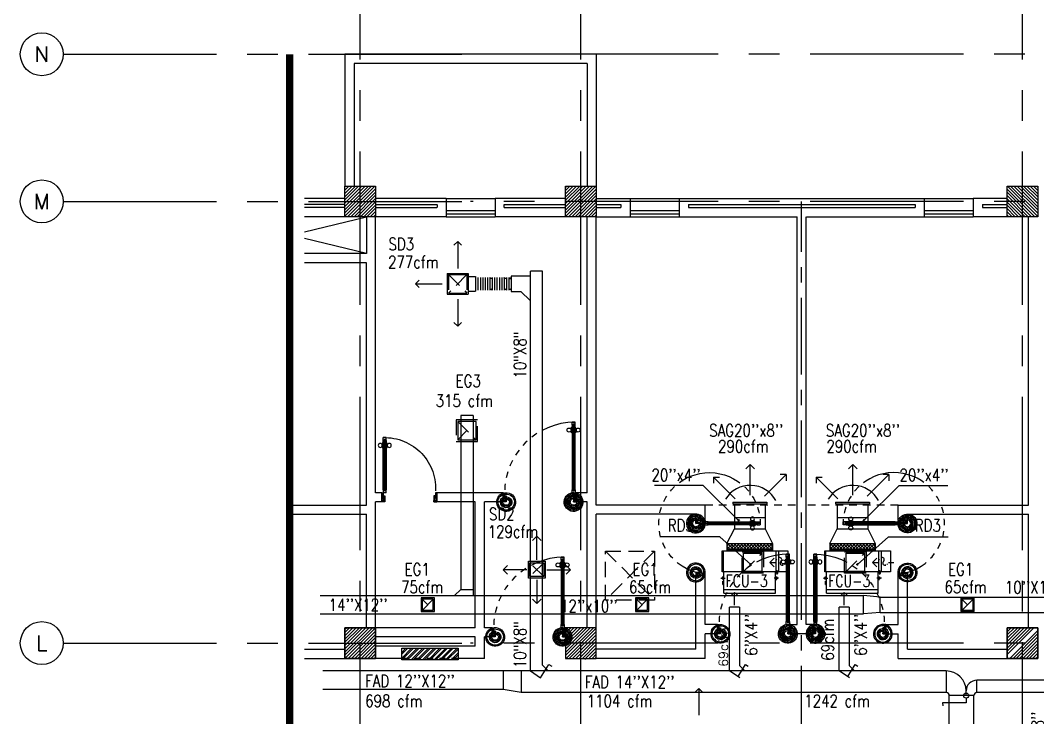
# Model space of a CAD drawing. Extents: x 417866231.7 to 417866328.5, y 43498046.7 to 43498124.2.
# Drawn here: x 417866231.69 to 417866248.29, y 43498103.99 to 43498115.36 of the extents above; entities that cross this region are included whole.
import ezdxf
from ezdxf.enums import TextEntityAlignment as Align

# ---------------------------------------------------------------- set-up
doc = ezdxf.new("R2010")
doc.units = 0
doc.header["$MEASUREMENT"] = 0
for name, pattern in [('CENTER', [2, 1.25, -0.25, 0.25, -0.25]), ('CENTER2', [1.125, 0.75, -0.125, 0.125, -0.125]), ('CENTERX2', [4, 2.5, -0.5, 0.5, -0.5]), ('HIDDEN', [0.375, 0.25, -0.125]), ('HIDDEN2', [0.1875, 0.125, -0.0625])]:
    doc.linetypes.add(name, pattern=pattern)
doc.layers.get('0').update_dxf_attribs({"linetype": 'CONTINUOUS'})
for name, color, linetype in [('AX', 9, 'CONTINUOUS'), ('AX-CR', 7, 'CONTINUOUS'), ('AX-TXT', 2, 'CONTINUOUS'), ('AXES', 11, 'CENTERX2'), ('AXES1', 11, 'CENTER'), ('COL', 7, 'CONTINUOUS'), ('DOOR', 9, 'CONTINUOUS'), ('DUCT', 6, 'CONTINUOUS'), ('ELEV', 2, 'CONTINUOUS'), ('EXDUCT', 10, 'CONTINUOUS'), ('FCU', 6, 'CONTINUOUS'), ('FHC', 9, 'CONTINUOUS'), ('HAT', 11, 'CONTINUOUS'), ('INSUL', 9, 'CONTINUOUS'), ('M-AC-FLEX', 7, 'CONTINUOUS'), ('M-EGU.', 2, 'CONTINUOUS'), ('M-FILX', 2, 'CONTINUOUS'), ('M-TEXT', 2, 'CONTINUOUS'), ('PROJ-L', 9, 'CONTINUOUS'), ('PSUPPLY', 3, 'HIDDEN'), ('SCD', 2, 'CONTINUOUS'), ('SHAFT', 9, 'CONTINUOUS'), ('TEXT-A', 2, 'CONTINUOUS'), ('WALL', 9, 'CONTINUOUS'), ('WIN', 9, 'CONTINUOUS')]:
    doc.layers.add(name, color=color, linetype=linetype)
doc.styles.add('ROMANS', font='ROMANS.shx', dxfattribs={"width": 0.6})

# ---------------------------------------------------------------- blocks, each defined once
blk = doc.blocks.new('DOOR90')
at = {"layer": 'DOOR', "color": 7, "linetype": 'ByBlock'}
for p, q in [((-150, 0), (0, 0)), ((-150, 0), (-150, -25)), ((0, -50), (-114, 0)), ((0, -50), (-40, 0)), ((0, -50), (0, 0)), ((-1000, -25), (-1050, -25)), ((-1050, -75), (-1050, -25)), ((-1050, -25), (-1050, -75)), ((-1000, -75), (-1050, -75)), ((-1000, -42), (-1020, -42)), ((-1020, -42), (-1020, -58)), ((-1000, -58), (-1020, -58)), ((-1000, -25), (-1000, -42)), ((-1000, -58), (-1000, -75)), ((-878, -18), (-968, -18)), ((-968, -25), (-968, -18)), ((-968, -75), (-968, -82)), ((-878, -82), (-968, -82)), ((-955, -9), (-890, -9)), ((-955, -18), (-955, -9)), ((-955, -18), (-890, -18)), ((-955, -82), (-890, -82)), ((-955, -82), (-955, -91)), ((-955, -91), (-890, -91)), ((-890, -18), (-890, -9)), ((-890, -82), (-890, -91)), ((-878, -25), (-878, -18)), ((-878, -75), (-878, -82)), ((-200, -25), (-150, -25)), ((-200, -42), (-200, -25)), ((-180, -42), (-200, -42)), ((-200, -58), (-180, -58)), ((-200, -75), (-200, -58)), ((-150, -75), (-200, -75)), ((-180, -58), (-180, -42)), ((-150, -25), (-100, -25)), ((-150, -75), (-150, -25)), ((-100, -25), (-100, -50)), ((0, -50), (-100, -37)), ((-100, -50), (0, -50)), ((-150, -875), (-100, -875)), ((-150, -900), (-150, -875)), ((-150, -900), (0, -900)), ((0, -900), (-150, -900)), ((0, -850), (-114, -900)), ((-100, -875), (-100, -850)), ((0, -850), (-100, -863)), ((-100, -850), (0, -850)), ((0, -850), (-40, -900)), ((0, -850), (0, -900))]:
    blk.add_line(p, q, dxfattribs=at)
at = {"layer": 'DOOR', "linetype": 'ByBlock'}
for p, q in [((-200, -25), (-1000, -25)), ((-200, -42), (-1000, -42)), ((-200, -58), (-1000, -58)), ((-1000, -75), (-200, -75))]:
    blk.add_line(p, q, dxfattribs=at)
at = {"layer": 'DOOR', "color": 7, "linetype": 'ByBlock'}
for centre in [(-923, 24), (-923, -124)]:
    blk.add_circle(centre, 32.4, dxfattribs=at)
for centre, radius, start, end in [((0, -50), 154, 161.1053, 166.2858), ((0, -50), 94.4, 148.0182, 180), ((0, -50), 134, 158.1598, 169.28), ((0, -50), 114, 154.0838, 167.3774), ((0, -50), 74.4, 137.7764, 180), ((0, -50), 54.4, 113.2074, 180), ((0, -50), 34.4, 90, 180), ((0, -50), 14.4, 90, 180), ((0, -850), 154, 193.7142, 198.8947), ((0, -850), 134, 190.72, 201.8402), ((0, -850), 94.4, 180, 211.9818), ((0, -850), 74.4, 180, 222.2236), ((0, -850), 54.4, 180, 246.7926), ((0, -850), 34.4, 180, 270), ((0, -850), 14.4, 180, 270)]:
    blk.add_arc(centre, radius, start, end, dxfattribs=at)
at = {"layer": 'DOOR', "linetype": 'HIDDEN', "ltscale": 0.5}
blk.add_arc((-222, -50), 828, 178.2701, 275.003, dxfattribs=at)
blk = doc.blocks.new('*X67')
at = {"color": 0}
for p, q in [((203889, 118293), (204345, 118750)), ((203889, 118346), (204292, 118750)), ((203889, 118399), (204239, 118750)), ((203889, 118452), (204186, 118750)), ((203889, 118505), (204133, 118750)), ((203889, 118558), (204080, 118750)), ((203889, 118611), (204027, 118750)), ((203889, 118665), (203974, 118750)), ((203889, 118718), (203921, 118750)), ((203898, 118250), (204389, 118740)), ((203951, 118250), (204389, 118687)), ((204004, 118250), (204389, 118634)), ((204057, 118250), (204389, 118581)), ((204110, 118250), (204389, 118528)), ((204163, 118250), (204389, 118475)), ((204216, 118250), (204389, 118422)), ((204269, 118250), (204389, 118369)), ((204322, 118250), (204389, 118316)), ((204375, 118250), (204389, 118263))]:
    blk.add_line(p, q, dxfattribs=at)
blk = doc.blocks.new('COL50')
at = {"layer": 'COL'}
blk.add_lwpolyline([(-250, 250), (-250, -250), (250, -250), (250, 250)], close=True, dxfattribs=at)
blk = doc.blocks.new('DOOR100')
at = {"layer": 'DOOR', "color": 7, "linetype": 'ByBlock'}
for p, q in [((-91, 1205), (-91, 1140)), ((-82, 1205), (-91, 1205)), ((-82, 1128), (-82, 1218)), ((-75, 1218), (-82, 1218)), ((-82, 1205), (-82, 1140)), ((-75, 1250), (-75, 1300)), ((-75, 1300), (-25, 1300)), ((-25, 1300), (-75, 1300)), ((-58, 1250), (-75, 1250)), ((-58, 1250), (-58, 1270)), ((-42, 1270), (-58, 1270)), ((-42, 1250), (-42, 1270)), ((-25, 1250), (-42, 1250)), ((-25, 1250), (-25, 1300)), ((-25, 1218), (-18, 1218)), ((-18, 1128), (-18, 1218)), ((-18, 1205), (-18, 1140)), ((-18, 1205), (-9, 1205)), ((-9, 1205), (-9, 1140)), ((-82, 1140), (-91, 1140)), ((-75, 1128), (-82, 1128)), ((-25, 1128), (-18, 1128)), ((-18, 1140), (-9, 1140)), ((-75, 200), (-58, 200)), ((-75, 150), (-75, 200)), ((-58, 200), (-58, 180)), ((-58, 180), (-42, 180)), ((-42, 200), (-25, 200)), ((-42, 180), (-42, 200)), ((-25, 200), (-25, 150)), ((-1200, 0), (-1200, 150)), ((-1200, 150), (-1175, 150)), ((-1200, 150), (-1200, 0)), ((-1150, 0), (-1200, 114)), ((-1150, 0), (-1200, 40)), ((-1150, 0), (-1200, 0)), ((-1175, 150), (-1175, 100)), ((-1175, 100), (-1150, 100)), ((-1150, 0), (-1163, 100)), ((-1150, 100), (-1150, 0)), ((-75, 150), (-25, 150)), ((-50, 0), (0, 114)), ((-50, 100), (-50, 0)), ((-50, 0), (-37, 100)), ((-25, 100), (-50, 100)), ((-50, 0), (0, 40)), ((-50, 0), (0, 0)), ((0, 150), (-25, 150)), ((-25, 150), (-25, 100)), ((0, 0), (0, 150)), ((0, 150), (0, 0))]:
    blk.add_line(p, q, dxfattribs=at)
at = {"layer": 'DOOR', "linetype": 'ByBlock'}
for p, q in [((-75, 1250), (-75, 200)), ((-58, 200), (-58, 1250)), ((-42, 200), (-42, 1250)), ((-25, 200), (-25, 1250))]:
    blk.add_line(p, q, dxfattribs=at)
at = {"layer": 'DOOR', "color": 7, "linetype": 'ByBlock'}
for centre in [(-124, 1173), (24, 1173)]:
    blk.add_circle(centre, 32.4, dxfattribs=at)
at = {"layer": 'DOOR', "linetype": 'HIDDEN', "ltscale": 0.5}
blk.add_arc((-25, 150), 1150, 90, 180, dxfattribs=at)
at = {"layer": 'DOOR', "color": 7, "linetype": 'ByBlock'}
for centre, radius, start, end in [((-1150, 0), 154, 103.7142, 108.8947), ((-1150, 0), 134, 100.72, 111.8402), ((-1150, 0), 94.4, 90, 121.9818), ((-1150, 0), 74.4, 90, 132.2236), ((-1150, 0), 54.4, 90, 156.7926), ((-1150, 0), 34.4, 90, 180), ((-1150, 0), 14.4, 90, 180), ((-50, 0), 94.4, 58.0182, 90), ((-50, 0), 74.4, 47.7764, 90), ((-50, 0), 54.4, 23.2074, 90), ((-50, 0), 34.4, 0, 90), ((-50, 0), 14.4, 0, 90), ((-50, 0), 134, 68.1598, 79.28), ((-50, 0), 114, 64.0838, 77.3774), ((-50, 0), 154, 71.1053, 76.2858)]:
    blk.add_arc(centre, radius, start, end, dxfattribs=at)
blk = doc.blocks.new('*X56')
at = {"color": 0}
for p, q in [((203889, 169947), (204331, 170390)), ((203889, 170000), (204278, 170390)), ((203889, 170053), (204225, 170390)), ((203889, 170107), (204172, 170390)), ((203889, 170160), (204119, 170390)), ((203889, 170213), (204066, 170390)), ((203889, 170266), (204013, 170390)), ((203889, 170319), (203960, 170390)), ((203889, 170372), (203907, 170390)), ((203937, 169890), (204389, 170341)), ((203990, 169890), (204389, 170288)), ((204043, 169890), (204389, 170235)), ((204096, 169890), (204389, 170182)), ((204149, 169890), (204389, 170129)), ((204202, 169890), (204389, 170076)), ((204255, 169890), (204389, 170023)), ((204308, 169890), (204389, 169970)), ((204361, 169890), (204389, 169917))]:
    blk.add_line(p, q, dxfattribs=at)
blk = doc.blocks.new('*X45')
at = {"color": 0}
for p, q in [((80579, 169940), (81029, 170390)), ((80579, 169993), (80976, 170390)), ((80579, 170046), (80923, 170390)), ((80579, 170099), (80870, 170390)), ((80579, 170152), (80817, 170390)), ((80579, 170205), (80764, 170390)), ((80579, 170258), (80711, 170390)), ((80579, 170311), (80658, 170390)), ((80579, 170364), (80605, 170390)), ((80582, 169890), (81079, 170387)), ((80635, 169890), (81079, 170334)), ((80688, 169890), (81079, 170281)), ((80741, 169890), (81079, 170228)), ((80794, 169890), (81079, 170175)), ((80847, 169890), (81079, 170122)), ((80900, 169890), (81079, 170069)), ((80953, 169890), (81079, 170016)), ((81006, 169890), (81079, 169963)), ((81059, 169890), (81079, 169910))]:
    blk.add_line(p, q, dxfattribs=at)
blk = doc.blocks.new('*X44')
at = {"color": 0}
for p, q in [((80579, 177099), (81070, 177590)), ((80579, 177152), (81017, 177590)), ((80579, 177205), (80964, 177590)), ((80579, 177258), (80911, 177590)), ((80579, 177311), (80858, 177590)), ((80579, 177364), (80804, 177590)), ((80579, 177417), (80751, 177590)), ((80579, 177471), (80698, 177590)), ((80579, 177524), (80645, 177590)), ((80579, 177577), (80592, 177590)), ((80623, 177090), (81079, 177546)), ((80676, 177090), (81079, 177493)), ((80729, 177090), (81079, 177440)), ((80782, 177090), (81079, 177387)), ((80835, 177090), (81079, 177334)), ((80888, 177090), (81079, 177281)), ((80941, 177090), (81079, 177228)), ((80994, 177090), (81079, 177175)), ((81047, 177090), (81079, 177122))]:
    blk.add_line(p, q, dxfattribs=at)
blk = doc.blocks.new('*X46')
at = {"color": 0}
for p, q in [((84179, 169934), (84635, 170390)), ((84179, 169987), (84582, 170390)), ((84179, 170040), (84529, 170390)), ((84179, 170093), (84476, 170390)), ((84179, 170146), (84423, 170390)), ((84179, 170199), (84370, 170390)), ((84179, 170252), (84317, 170390)), ((84179, 170305), (84264, 170390)), ((84179, 170358), (84211, 170390)), ((84188, 169890), (84679, 170381)), ((84241, 169890), (84679, 170328)), ((84294, 169890), (84679, 170274)), ((84347, 169890), (84679, 170221)), ((84401, 169890), (84679, 170168)), ((84454, 169890), (84679, 170115)), ((84507, 169890), (84679, 170062)), ((84560, 169890), (84679, 170009)), ((84613, 169890), (84679, 169956)), ((84666, 169890), (84679, 169903))]:
    blk.add_line(p, q, dxfattribs=at)
blk = doc.blocks.new('*X43')
at = {"color": 0}
for p, q in [((84179, 177093), (84676, 177590)), ((84179, 177146), (84623, 177590)), ((84179, 177199), (84570, 177590)), ((84179, 177252), (84517, 177590)), ((84179, 177305), (84464, 177590)), ((84179, 177358), (84411, 177590)), ((84179, 177411), (84358, 177590)), ((84179, 177464), (84305, 177590)), ((84179, 177517), (84252, 177590)), ((84179, 177570), (84199, 177590)), ((84229, 177090), (84679, 177540)), ((84282, 177090), (84679, 177487)), ((84335, 177090), (84679, 177434)), ((84388, 177090), (84679, 177381)), ((84441, 177090), (84679, 177328)), ((84494, 177090), (84679, 177275)), ((84547, 177090), (84679, 177222)), ((84600, 177090), (84679, 177169)), ((84653, 177090), (84679, 177116))]:
    blk.add_line(p, q, dxfattribs=at)
blk = doc.blocks.new('AXL')
at = {"layer": 'AX-CR'}
blk.add_circle((-350, 0), 350, dxfattribs=at)
at = {"layer": 'AX-TXT', "style": 'ROMANS'}
blk.add_attdef('AX', text='', height=250, dxfattribs=at).set_placement((-350, 0), align=Align.MIDDLE)
blk = doc.blocks.new('*X113')
at = {"color": 0}
for p, q in [((16890, -2467), (16943, -2414)), ((16890, -2520), (16990, -2420)), ((16990, -2565), (16890, -2465)), ((16890, -2573), (16990, -2473)), ((16990, -2512), (16892, -2414)), ((16990, -2459), (16945, -2414)), ((16990, -2619), (16890, -2519)), ((16890, -2626), (16990, -2526)), ((16990, -2672), (16890, -2572)), ((16890, -2679), (16990, -2579)), ((16990, -2725), (16890, -2625)), ((16890, -2732), (16990, -2632)), ((16990, -2778), (16890, -2678)), ((16890, -2785), (16990, -2685)), ((16990, -2831), (16890, -2731)), ((16890, -2838), (16990, -2738)), ((16990, -2884), (16890, -2784)), ((16890, -2891), (16990, -2791)), ((16990, -2937), (16890, -2837)), ((16890, -2944), (16990, -2844)), ((16990, -2990), (16890, -2890)), ((16890, -2997), (16990, -2897)), ((16990, -3043), (16890, -2943)), ((16890, -3050), (16990, -2950)), ((16990, -3096), (16890, -2996)), ((16890, -3103), (16990, -3003)), ((16990, -3149), (16890, -3049)), ((16944, -3155), (16890, -3102)), ((16892, -3155), (16990, -3056)), ((16945, -3155), (16990, -3109))]:
    blk.add_line(p, q, dxfattribs=at)

msp = doc.modelspace()

# ---------------------------------------------------------------- hatches: boundary and pattern name
at = {"layer": 'FHC', "linetype": 'ByBlock', "ltscale": 0.3}
h = msp.add_hatch(dxfattribs=at)
h.set_pattern_fill('ANSI32', color=11, scale=0.175, style=0)
h.set_pattern_definition([(45, (417866005.71992, 43498073.88278), (-0.046403883, 0.046403883), []), (45, (417866005.75086, 43498073.88278), (-0.046403883, 0.046403883), [])])
h.paths.add_polyline_path([(417866238.836, 43498104.934), (417866238.836, 43498105.124), (417866237.916, 43498105.124), (417866237.916, 43498104.934)])
h.paths.add_polyline_path([(417866237.703, 43498104.513), (417866237.703, 43498104.933), (417866237.966, 43498104.933), (417866237.966, 43498104.513)], flags=9)

# ---------------------------------------------------------------- linework, layer by layer
at = {"layer": 'AXES'}
for p, q in [((417866237.239, 43498046.724), (417866237.239, 43498123.537)), ((417866240.839, 43498046.724), (417866240.839, 43498123.537)), ((417866248.039, 43498046.724), (417866248.039, 43498123.537)), ((417866232.394, 43498114.809), (417866239.039, 43498114.809)), ((417866307.079, 43498114.809), (417866239.039, 43498114.809)), ((417866232.394, 43498112.409), (417866239.039, 43498112.409)), ((417866307.079, 43498112.409), (417866239.039, 43498112.409)), ((417866232.394, 43498105.209), (417866239.039, 43498105.209)), ((417866307.079, 43498105.209), (417866239.039, 43498105.209))]:
    msp.add_line(p, q, dxfattribs=at)
at = {"layer": 'AXES1'}
msp.add_line((417866244.439, 43498053.589), (417866244.439, 43498112.409), dxfattribs=at)
at = {"layer": 'COL'}
for points in [[(417866236.989, 43498112.159), (417866236.989, 43498112.659), (417866237.489, 43498112.659), (417866237.489, 43498112.159)], [(417866240.589, 43498112.159), (417866240.589, 43498112.659), (417866241.089, 43498112.659), (417866241.089, 43498112.159)], [(417866247.789, 43498112.159), (417866247.789, 43498112.659), (417866248.289, 43498112.659), (417866248.289, 43498112.159)]]:
    msp.add_lwpolyline(points, close=True, dxfattribs=at)
at = {"layer": 'DUCT', "linetype": 'ByBlock'}
for p, q in [((417866240.014, 43498104.755), (417866240.014, 43498111.273)), ((417866240.214, 43498111.273), (417866240.014, 43498111.273)), ((417866240.214, 43498104.847), (417866240.214, 43498111.273)), ((417866246.797, 43498104.753), (417866236.631, 43498104.753)), ((417866239.571, 43498104.753), (417866239.571, 43498104.453)), ((417866239.865, 43498104.753), (417866239.865, 43498104.403)), ((417866246.797, 43498104.753), (417866246.797, 43498104.403)), ((417866247.297, 43498104.403), (417866247.297, 43498104.603)), ((417866251.932, 43498104.603), (417866247.297, 43498104.603)), ((417866239.571, 43498104.453), (417866236.631, 43498104.453)), ((417866239.865, 43498104.403), (417866239.571, 43498104.453)), ((417866246.797, 43498104.403), (417866239.865, 43498104.403)), ((417866247.247, 43498104.353), (417866246.847, 43498104.353)), ((417866246.847, 43498099.064), (417866246.847, 43498104.353)), ((417866247.122, 43498104.353), (417866247.122, 43498104.428)), ((417866247.122, 43498104.313), (417866247.124, 43498104.232)), ((417866247.247, 43498099.064), (417866247.247, 43498104.353)), ((417866251.244, 43498104.403), (417866247.297, 43498104.403)), ((417866247.124, 43498104.232), (417866246.738, 43498104.232)), ((417866246.738, 43498104.232), (417866246.74, 43498104.184))]:
    msp.add_line(p, q, dxfattribs=at)
at = {"layer": 'DUCT'}
for p, q in [((417866240.01, 43498111.191), (417866239.7, 43498111.191)), ((417866239.7, 43498111.191), (417866239.7, 43498110.941)), ((417866239.7, 43498110.941), (417866239.86, 43498110.941)), ((417866240.01, 43498110.791), (417866239.86, 43498110.941)), ((417866243.264, 43498104.762), (417866243.264, 43498105.793)), ((417866243.424, 43498105.793), (417866243.264, 43498105.793)), ((417866243.424, 43498105.793), (417866243.424, 43498104.842)), ((417866245.053, 43498104.762), (417866245.053, 43498105.793)), ((417866245.213, 43498105.793), (417866245.053, 43498105.793)), ((417866245.213, 43498105.793), (417866245.213, 43498104.842)), ((417866240.18, 43498104.639), (417866240.317, 43498104.857)), ((417866240.298, 43498104.762), (417866240.214, 43498104.847)), ((417866240.277, 43498104.857), (417866240.277, 43498104.857)), ((417866240.317, 43498104.857), (417866240.362, 43498104.834)), ((417866243.402, 43498104.665), (417866243.522, 43498104.857)), ((417866243.504, 43498104.762), (417866243.424, 43498104.842)), ((417866243.522, 43498104.857), (417866243.522, 43498104.857)), ((417866243.522, 43498104.857), (417866243.567, 43498104.834)), ((417866245.192, 43498104.665), (417866245.312, 43498104.857)), ((417866245.293, 43498104.762), (417866245.213, 43498104.842)), ((417866245.312, 43498104.857), (417866245.312, 43498104.857)), ((417866245.312, 43498104.857), (417866245.357, 43498104.834)), ((417866240.014, 43498104.755), (417866240.18, 43498104.639)), ((417866243.264, 43498104.762), (417866243.432, 43498104.645)), ((417866245.053, 43498104.762), (417866245.221, 43498104.645))]:
    msp.add_line(p, q, dxfattribs=at)
at = {"layer": 'DUCT', "linetype": 'Continuous'}
for p, q in [((417866243.344, 43498107.478), (417866243.344, 43498107.253)), ((417866243.844, 43498107.478), (417866243.844, 43498107.253)), ((417866245.018, 43498107.478), (417866245.018, 43498107.253)), ((417866245.518, 43498107.478), (417866245.518, 43498107.253)), ((417866243.344, 43498107.253), (417866243.844, 43498107.253)), ((417866243.344, 43498107.253), (417866243.344, 43498107.07)), ((417866243.844, 43498107.253), (417866243.844, 43498107.07)), ((417866245.018, 43498107.253), (417866245.518, 43498107.253)), ((417866245.018, 43498107.253), (417866245.018, 43498107.07)), ((417866245.518, 43498107.253), (417866245.518, 43498107.07)), ((417866243.221, 43498106.834), (417866243.344, 43498107.07)), ((417866243.344, 43498107.07), (417866243.844, 43498107.07)), ((417866243.844, 43498107.07), (417866243.963, 43498106.834)), ((417866244.896, 43498106.834), (417866245.018, 43498107.07)), ((417866245.018, 43498107.07), (417866245.518, 43498107.07)), ((417866245.518, 43498107.07), (417866245.637, 43498106.834))]:
    msp.add_line(p, q, dxfattribs=at)
at = {"layer": 'DUCT', "linetype": 'ByBlock'}
msp.add_circle((417866247.122, 43498104.352), 0.042, dxfattribs=at)
for centre, radius, start, end in [((417866246.797, 43498104.428), 0.325, 0, 90), ((417866247.297, 43498104.428), 0.175, 90, 180), ((417866246.797, 43498104.353), 0.05, 0, 90), ((417866247.297, 43498104.353), 0.05, 90, 180)]:
    msp.add_arc(centre, radius, start, end, dxfattribs=at)
at = {"layer": 'ELEV', "linetype": 'CENTER2', "const_width": 0.12}
msp.add_lwpolyline([(417866236.089, 43498051.27), (417866236.089, 43498114.809)], dxfattribs=at)
at = {"layer": 'EXDUCT', "linetype": 'ByBlock'}
for p, q in [((417866238.882, 43498108.921), (417866238.882, 43498106.084)), ((417866239.082, 43498108.921), (417866238.882, 43498108.921)), ((417866239.082, 43498108.921), (417866239.082, 43498105.984)), ((417866236.583, 43498105.984), (417866245.45, 43498105.984)), ((417866238.882, 43498106.084), (417866238.776, 43498105.984)), ((417866238.882, 43498106.084), (417866239.082, 43498106.084)), ((417866245.719, 43498105.959), (417866245.45, 43498105.984)), ((417866245.45, 43498105.684), (417866245.45, 43498105.984)), ((417866245.719, 43498105.709), (417866245.719, 43498105.959)), ((417866245.719, 43498105.959), (417866249.503, 43498105.959)), ((417866236.583, 43498105.684), (417866245.45, 43498105.684)), ((417866245.719, 43498105.709), (417866245.45, 43498105.684)), ((417866245.719, 43498105.709), (417866249.503, 43498105.709))]:
    msp.add_line(p, q, dxfattribs=at)
at = {"layer": 'FCU', "color": 3}
for p, q in [((417866243.221, 43498106.834), (417866243.963, 43498106.834)), ((417866243.221, 43498106.834), (417866243.221, 43498106.712)), ((417866243.963, 43498106.834), (417866243.963, 43498106.712)), ((417866244.896, 43498106.834), (417866245.637, 43498106.834)), ((417866244.896, 43498106.834), (417866244.896, 43498106.712)), ((417866245.637, 43498106.834), (417866245.637, 43498106.712)), ((417866243.162, 43498106.369), (417866243.162, 43498106.712)), ((417866243.221, 43498106.734), (417866243.963, 43498106.734)), ((417866244.022, 43498106.369), (417866244.022, 43498106.712)), ((417866244.061, 43498106.712), (417866244.213, 43498106.712)), ((417866244.213, 43498106.712), (417866244.213, 43498106.369)), ((417866244.836, 43498106.369), (417866244.836, 43498106.712)), ((417866244.896, 43498106.734), (417866245.637, 43498106.734)), ((417866245.697, 43498106.369), (417866245.697, 43498106.712)), ((417866245.735, 43498106.712), (417866245.888, 43498106.712)), ((417866245.888, 43498106.712), (417866245.888, 43498106.369)), ((417866243.12, 43498106.265), (417866243.192, 43498106.265)), ((417866243.14, 43498106.255), (417866243.14, 43498106.275)), ((417866243.14, 43498106.275), (417866243.17, 43498106.275)), ((417866243.155, 43498106.245), (417866243.155, 43498106.292)), ((417866244.064, 43498106.265), (417866243.991, 43498106.265)), ((417866244.044, 43498106.275), (417866244.014, 43498106.275)), ((417866244.029, 43498106.235), (417866244.029, 43498106.292)), ((417866244.03, 43498106.344), (417866244.03, 43498106.369)), ((417866244.05, 43498106.344), (417866244.03, 43498106.344)), ((417866244.04, 43498106.328), (417866244.04, 43498106.396)), ((417866244.044, 43498106.255), (417866244.044, 43498106.275)), ((417866244.05, 43498106.344), (417866244.05, 43498106.369)), ((417866244.213, 43498106.369), (417866244.061, 43498106.369)), ((417866244.794, 43498106.265), (417866244.867, 43498106.265)), ((417866244.814, 43498106.255), (417866244.814, 43498106.275)), ((417866244.814, 43498106.275), (417866244.844, 43498106.275)), ((417866244.829, 43498106.245), (417866244.829, 43498106.292)), ((417866245.739, 43498106.265), (417866245.666, 43498106.265)), ((417866245.719, 43498106.275), (417866245.689, 43498106.275)), ((417866245.704, 43498106.344), (417866245.704, 43498106.369)), ((417866245.724, 43498106.344), (417866245.704, 43498106.344)), ((417866245.704, 43498106.235), (417866245.704, 43498106.292)), ((417866245.714, 43498106.328), (417866245.714, 43498106.396)), ((417866245.719, 43498106.255), (417866245.719, 43498106.275)), ((417866245.724, 43498106.344), (417866245.724, 43498106.369)), ((417866245.888, 43498106.369), (417866245.735, 43498106.369)), ((417866243.14, 43498106.255), (417866243.17, 43498106.255)), ((417866243.155, 43498106.22), (417866243.17, 43498106.22)), ((417866243.155, 43498106.165), (417866243.155, 43498106.22)), ((417866243.155, 43498106.165), (417866243.17, 43498106.165)), ((417866244.044, 43498106.255), (417866244.014, 43498106.255)), ((417866244.814, 43498106.255), (417866244.844, 43498106.255)), ((417866244.829, 43498106.22), (417866244.844, 43498106.22)), ((417866244.829, 43498106.165), (417866244.829, 43498106.22)), ((417866244.829, 43498106.165), (417866244.844, 43498106.165)), ((417866245.719, 43498106.255), (417866245.689, 43498106.255)), ((417866243.17, 43498106.083), (417866244.014, 43498106.083)), ((417866244.844, 43498106.083), (417866245.689, 43498106.083))]:
    msp.add_line(p, q, dxfattribs=at)
at = {"layer": 'FCU', "color": 6}
for p, q in [((417866243.141, 43498106.369), (417866243.141, 43498106.712)), ((417866243.141, 43498106.712), (417866244.061, 43498106.712)), ((417866244.061, 43498106.712), (417866244.061, 43498106.369)), ((417866244.816, 43498106.369), (417866244.816, 43498106.712)), ((417866244.816, 43498106.712), (417866245.735, 43498106.712)), ((417866245.735, 43498106.712), (417866245.735, 43498106.369)), ((417866244.061, 43498106.369), (417866243.141, 43498106.369)), ((417866243.17, 43498106.023), (417866243.17, 43498106.369)), ((417866244.014, 43498106.023), (417866244.014, 43498106.369)), ((417866245.735, 43498106.369), (417866244.816, 43498106.369)), ((417866244.844, 43498106.023), (417866244.844, 43498106.369)), ((417866245.689, 43498106.023), (417866245.689, 43498106.369)), ((417866243.17, 43498106.023), (417866244.014, 43498106.023)), ((417866244.844, 43498106.023), (417866245.689, 43498106.023))]:
    msp.add_line(p, q, dxfattribs=at)
at = {"layer": 'FHC', "color": 250, "linetype": 'HIDDEN', "ltscale": 0.25}
msp.add_line((417866238.829, 43498104.959), (417866237.922, 43498104.959), dxfattribs=at)
at = {"layer": 'FHC', "linetype": 'ByBlock', "ltscale": 0.3}
msp.add_lwpolyline([(417866237.916, 43498105.124), (417866238.836, 43498105.124), (417866238.836, 43498104.934), (417866237.916, 43498104.934)], close=True, dxfattribs=at)
at = {"layer": 'INSUL'}
for p, q in [((417866236.989, 43498112.359), (417866236.332, 43498112.359)), ((417866236.989, 43498112.309), (417866236.332, 43498112.309)), ((417866237.489, 43498112.359), (417866238.489, 43498112.359)), ((417866237.489, 43498112.309), (417866238.489, 43498112.309)), ((417866238.492, 43498112.359), (417866238.492, 43498112.309)), ((417866238.492, 43498112.359), (417866238.492, 43498112.309)), ((417866239.589, 43498112.359), (417866240.589, 43498112.359)), ((417866239.589, 43498112.309), (417866239.589, 43498112.359)), ((417866239.589, 43498112.309), (417866240.589, 43498112.309)), ((417866241.092, 43498112.359), (417866241.492, 43498112.359)), ((417866241.092, 43498112.309), (417866241.492, 43498112.309)), ((417866241.492, 43498112.359), (417866241.492, 43498112.309)), ((417866241.492, 43498112.359), (417866241.492, 43498112.309)), ((417866242.592, 43498112.359), (417866242.592, 43498112.309)), ((417866242.592, 43498112.359), (417866246.289, 43498112.359)), ((417866242.592, 43498112.309), (417866246.289, 43498112.309)), ((417866246.289, 43498112.359), (417866246.289, 43498112.309)), ((417866247.389, 43498112.359), (417866247.789, 43498112.359)), ((417866247.389, 43498112.359), (417866247.389, 43498112.309)), ((417866247.389, 43498112.309), (417866247.789, 43498112.309))]:
    msp.add_line(p, q, dxfattribs=at)
at = {"layer": 'M-AC-FLEX', "color": 11}
for p, q in [((417866239.159, 43498111.169), (417866239.159, 43498110.962)), ((417866239.198, 43498111.169), (417866239.198, 43498110.962)), ((417866239.237, 43498111.169), (417866239.237, 43498110.962)), ((417866239.276, 43498111.169), (417866239.276, 43498110.962)), ((417866239.315, 43498111.169), (417866239.315, 43498110.962)), ((417866239.353, 43498111.169), (417866239.353, 43498110.962)), ((417866239.353, 43498111.169), (417866239.353, 43498110.962)), ((417866239.392, 43498111.169), (417866239.392, 43498110.962)), ((417866239.392, 43498111.169), (417866239.392, 43498110.962)), ((417866239.43, 43498111.169), (417866239.43, 43498110.962)), ((417866239.43, 43498111.169), (417866239.43, 43498110.962)), ((417866239.469, 43498111.169), (417866239.469, 43498110.962)), ((417866239.469, 43498111.169), (417866239.469, 43498110.962)), ((417866239.469, 43498111.169), (417866239.469, 43498110.962)), ((417866239.469, 43498111.169), (417866239.469, 43498110.962)), ((417866239.508, 43498111.169), (417866239.508, 43498110.962)), ((417866239.508, 43498111.169), (417866239.508, 43498110.962)), ((417866239.508, 43498111.169), (417866239.508, 43498110.962)), ((417866239.508, 43498111.169), (417866239.508, 43498110.962)), ((417866239.547, 43498111.169), (417866239.547, 43498110.962)), ((417866239.547, 43498111.169), (417866239.547, 43498110.962)), ((417866239.585, 43498111.169), (417866239.585, 43498110.962)), ((417866239.585, 43498111.169), (417866239.585, 43498110.962)), ((417866239.624, 43498111.169), (417866239.624, 43498110.962)), ((417866239.624, 43498111.169), (417866239.624, 43498110.962)), ((417866239.662, 43498111.169), (417866239.662, 43498110.962))]:
    msp.add_line(p, q, dxfattribs=at)
at = {"layer": 'M-AC-FLEX'}
for points in [[(417866239.12, 43498111.169, 1), (417866239.159, 43498111.169, -1), (417866239.198, 43498111.169)], [(417866239.237, 43498111.169, -1), (417866239.198, 43498111.169, 1), (417866239.159, 43498111.169)], [(417866239.159, 43498111.169, -1), (417866239.198, 43498111.169)], [(417866239.198, 43498111.169, 1), (417866239.159, 43498111.169)], [(417866239.198, 43498111.169, 1), (417866239.237, 43498111.169, -1), (417866239.276, 43498111.169, 1), (417866239.315, 43498111.169, -1.018005), (417866239.353, 43498111.169)], [(417866239.469, 43498111.169, -1), (417866239.43, 43498111.169, 1.018005), (417866239.392, 43498111.169)], [(417866239.43, 43498111.169, 1), (417866239.469, 43498111.169, -1.018005), (417866239.508, 43498111.169)], [(417866239.547, 43498111.169, -1), (417866239.508, 43498111.169, 1.018005), (417866239.469, 43498111.169)], [(417866239.508, 43498111.169, 1), (417866239.547, 43498111.169, -1.018005), (417866239.585, 43498111.169)], [(417866239.7, 43498111.162, -0.810483), (417866239.662, 43498111.169, 1.018005), (417866239.624, 43498111.169)], [(417866239.12, 43498110.962, -1), (417866239.159, 43498110.962, 1), (417866239.198, 43498110.962)], [(417866239.237, 43498110.962, 1), (417866239.198, 43498110.962, -1), (417866239.159, 43498110.962)], [(417866239.159, 43498110.962, 1.000001), (417866239.198, 43498110.962)], [(417866239.198, 43498110.962, -1.000001), (417866239.159, 43498110.962)], [(417866239.198, 43498110.962, -1), (417866239.237, 43498110.962, 1), (417866239.276, 43498110.962, -1), (417866239.315, 43498110.962, 1.018005), (417866239.353, 43498110.962)], [(417866239.469, 43498110.962, 1), (417866239.43, 43498110.962, -1.018005), (417866239.392, 43498110.962)], [(417866239.43, 43498110.962, -1), (417866239.469, 43498110.962, 1.018005), (417866239.508, 43498110.962)], [(417866239.547, 43498110.962, 1), (417866239.508, 43498110.962, -1.018005), (417866239.469, 43498110.962)], [(417866239.508, 43498110.962, -1), (417866239.547, 43498110.962, 1.018005), (417866239.585, 43498110.962)], [(417866239.7, 43498110.97, 0.810483), (417866239.662, 43498110.962, -1.018005), (417866239.624, 43498110.962)]]:
    msp.add_lwpolyline(points, format="xyb", dxfattribs=at)
for centre, start, end in [((417866239.372, 43498111.169), 180, 331.5686), ((417866239.372, 43498111.169), 208.4314, 0), ((417866239.604, 43498111.169), 180, 331.5686), ((417866239.604, 43498111.169), 208.4314, 0), ((417866239.372, 43498110.962), 28.4314, 180.0178), ((417866239.372, 43498110.962), 28.4314, 180.0178), ((417866239.372, 43498110.962), 359.9822, 151.5686), ((417866239.372, 43498110.962), 359.9822, 151.5686), ((417866239.604, 43498110.962), 28.4314, 180.0178), ((417866239.604, 43498110.962), 28.4314, 180.0178), ((417866239.604, 43498110.962), 359.9822, 151.5686), ((417866239.604, 43498110.962), 359.9822, 151.5686)]:
    msp.add_arc(centre, 0.0195, start, end, dxfattribs=at)
at = {"layer": 'M-EGU.'}
for p, q in [((417866238.829, 43498111.757), (417866238.768, 43498111.696)), ((417866238.829, 43498111.757), (417866238.829, 43498111.318)), ((417866238.829, 43498111.757), (417866238.89, 43498111.696)), ((417866238.138, 43498111.066), (417866238.199, 43498111.127)), ((417866238.659, 43498111.236), (417866239, 43498111.236)), ((417866238.659, 43498111.236), (417866238.659, 43498110.895)), ((417866239, 43498111.236), (417866239, 43498110.895)), ((417866239, 43498111.186), (417866239.12, 43498111.186)), ((417866239.12, 43498111.186), (417866239.12, 43498110.946)), ((417866238.138, 43498111.066), (417866238.199, 43498111.005)), ((417866238.138, 43498111.066), (417866238.577, 43498111.066)), ((417866239, 43498110.946), (417866239.12, 43498110.946)), ((417866238.659, 43498110.895), (417866239, 43498110.895)), ((417866238.829, 43498110.813), (417866238.829, 43498110.375)), ((417866238.829, 43498110.375), (417866238.768, 43498110.436)), ((417866238.829, 43498110.375), (417866238.89, 43498110.436)), ((417866238.829, 43498108.822), (417866238.829, 43498108.522)), ((417866239.129, 43498108.822), (417866238.829, 43498108.822)), ((417866239.129, 43498108.522), (417866239.129, 43498108.822)), ((417866238.979, 43498108.672), (417866238.829, 43498108.522)), ((417866243.601, 43498108.119), (417866243.531, 43498108.048)), ((417866243.601, 43498108.119), (417866243.672, 43498108.048)), ((417866243.601, 43498107.619), (417866243.601, 43498108.119)), ((417866245.276, 43498108.119), (417866245.205, 43498108.048)), ((417866245.276, 43498108.119), (417866245.347, 43498108.048)), ((417866245.276, 43498107.619), (417866245.276, 43498108.119)), ((417866243.835, 43498107.601), (417866244.188, 43498107.955)), ((417866244.188, 43498107.955), (417866244.088, 43498107.955)), ((417866244.188, 43498107.955), (417866244.188, 43498107.855)), ((417866245.509, 43498107.601), (417866245.863, 43498107.955)), ((417866245.863, 43498107.955), (417866245.763, 43498107.955)), ((417866245.863, 43498107.955), (417866245.863, 43498107.855)), ((417866243.001, 43498107.915), (417866243.001, 43498107.815)), ((417866243.001, 43498107.915), (417866243.101, 43498107.915)), ((417866243.354, 43498107.562), (417866243.001, 43498107.915)), ((417866244.675, 43498107.915), (417866244.675, 43498107.815)), ((417866244.675, 43498107.915), (417866244.775, 43498107.915)), ((417866245.029, 43498107.562), (417866244.675, 43498107.915)), ((417866243.319, 43498107.503), (417866243.319, 43498107.478)), ((417866243.319, 43498107.503), (417866243.869, 43498107.503)), ((417866243.319, 43498107.478), (417866243.869, 43498107.478)), ((417866243.869, 43498107.503), (417866243.869, 43498107.478)), ((417866244.993, 43498107.503), (417866244.993, 43498107.478)), ((417866244.993, 43498107.503), (417866245.543, 43498107.503)), ((417866244.993, 43498107.478), (417866245.543, 43498107.478)), ((417866245.543, 43498107.503), (417866245.543, 43498107.478)), ((417866240.12, 43498106.954), (417866240.049, 43498106.883)), ((417866240.12, 43498106.568), (417866240.12, 43498106.954)), ((417866240.191, 43498106.883), (417866240.12, 43498106.954)), ((417866243.491, 43498106.373), (417866243.491, 43498106.673)), ((417866243.491, 43498106.673), (417866243.791, 43498106.673)), ((417866243.791, 43498106.673), (417866243.791, 43498106.373)), ((417866243.918, 43498106.524), (417866243.989, 43498106.595)), ((417866245.165, 43498106.373), (417866245.165, 43498106.673)), ((417866245.165, 43498106.673), (417866245.465, 43498106.673)), ((417866245.465, 43498106.673), (417866245.465, 43498106.373)), ((417866245.593, 43498106.524), (417866245.664, 43498106.595)), ((417866239.641, 43498106.475), (417866239.57, 43498106.404)), ((417866239.982, 43498106.267), (417866239.982, 43498106.542)), ((417866239.982, 43498106.542), (417866240.257, 43498106.542)), ((417866240.257, 43498106.542), (417866240.257, 43498106.267)), ((417866240.67, 43498106.404), (417866240.599, 43498106.475)), ((417866243.989, 43498106.453), (417866243.918, 43498106.524)), ((417866243.918, 43498106.524), (417866244.019, 43498106.524)), ((417866244.179, 43498106.524), (417866244.267, 43498106.524)), ((417866245.664, 43498106.453), (417866245.593, 43498106.524)), ((417866245.593, 43498106.524), (417866245.694, 43498106.524)), ((417866245.853, 43498106.524), (417866245.942, 43498106.524)), ((417866239.956, 43498106.404), (417866239.57, 43498106.404)), ((417866239.57, 43498106.404), (417866239.641, 43498106.333)), ((417866240.257, 43498106.267), (417866239.982, 43498106.267)), ((417866240.284, 43498106.404), (417866240.67, 43498106.404)), ((417866240.599, 43498106.333), (417866240.67, 43498106.404)), ((417866243.791, 43498106.373), (417866243.491, 43498106.373)), ((417866245.465, 43498106.373), (417866245.165, 43498106.373)), ((417866240.12, 43498106.24), (417866240.12, 43498105.854)), ((417866243.344, 43498106.035), (417866243.297, 43498105.988)), ((417866243.391, 43498105.988), (417866243.344, 43498106.035)), ((417866243.344, 43498105.827), (417866243.344, 43498106.035)), ((417866245.133, 43498106.035), (417866245.086, 43498105.988)), ((417866245.18, 43498105.988), (417866245.133, 43498106.035)), ((417866245.133, 43498105.827), (417866245.133, 43498106.035)), ((417866240.12, 43498105.854), (417866240.049, 43498105.925)), ((417866240.191, 43498105.925), (417866240.12, 43498105.854)), ((417866242.762, 43498104.47), (417866242.701, 43498104.409)), ((417866242.762, 43498104.47), (417866242.762, 43498104.031)), ((417866242.762, 43498104.47), (417866242.823, 43498104.409))]:
    msp.add_line(p, q, dxfattribs=at)
at = {"layer": 'M-EGU.', "linetype": 'HIDDEN'}
for p, q in [((417866238.679, 43498111.216), (417866238.98, 43498110.915)), ((417866238.98, 43498111.216), (417866238.679, 43498110.915)), ((417866238.679, 43498111.216), (417866238.98, 43498111.216)), ((417866238.679, 43498111.216), (417866238.679, 43498110.915)), ((417866238.98, 43498111.216), (417866238.98, 43498110.915)), ((417866238.679, 43498110.915), (417866238.98, 43498110.915)), ((417866238.804, 43498108.847), (417866238.804, 43498108.497)), ((417866239.154, 43498108.847), (417866238.804, 43498108.847)), ((417866238.829, 43498108.822), (417866239.129, 43498108.522)), ((417866239.154, 43498108.497), (417866239.154, 43498108.847)), ((417866238.804, 43498108.497), (417866239.154, 43498108.497)), ((417866238.829, 43498108.522), (417866239.129, 43498108.522)), ((417866243.466, 43498106.348), (417866243.466, 43498106.698)), ((417866243.466, 43498106.698), (417866243.816, 43498106.698)), ((417866243.491, 43498106.373), (417866243.791, 43498106.673)), ((417866243.816, 43498106.698), (417866243.816, 43498106.348)), ((417866245.14, 43498106.348), (417866245.14, 43498106.698)), ((417866245.14, 43498106.698), (417866245.49, 43498106.698)), ((417866245.165, 43498106.373), (417866245.465, 43498106.673)), ((417866245.49, 43498106.698), (417866245.49, 43498106.348)), ((417866240.007, 43498106.292), (417866240.007, 43498106.517)), ((417866240.007, 43498106.517), (417866240.232, 43498106.517)), ((417866240.232, 43498106.517), (417866240.007, 43498106.292)), ((417866240.232, 43498106.292), (417866240.007, 43498106.517)), ((417866240.232, 43498106.517), (417866240.232, 43498106.292)), ((417866240.232, 43498106.292), (417866240.007, 43498106.292)), ((417866243.816, 43498106.348), (417866243.466, 43498106.348)), ((417866245.49, 43498106.348), (417866245.14, 43498106.348))]:
    msp.add_line(p, q, dxfattribs=at)
at = {"layer": 'M-EGU.'}
for centre, radius, start, end in [((417866243.601, 43498107.303), 0.477, 28.5297, 148.1349), ((417866245.276, 43498107.303), 0.477, 28.5297, 148.1349), ((417866244.084, 43498106.539), 0.0644, 100.0907, 146.068), ((417866244.079, 43498106.569), 0.0345, 309.098, 100.0907), ((417866245.758, 43498106.539), 0.0644, 100.0907, 146.068), ((417866245.753, 43498106.569), 0.0345, 309.098, 100.0907), ((417866244.089, 43498106.536), 0.0704, 146.068, 189.9416), ((417866244.123, 43498106.514), 0.0355, 129.098, 274.6011), ((417866244.121, 43498106.533), 0.0545, 274.6012, 310.2112), ((417866244.108, 43498106.549), 0.0752, 310.2112, 340.3796), ((417866245.763, 43498106.536), 0.0704, 146.068, 189.9416), ((417866245.797, 43498106.514), 0.0355, 129.098, 274.6011), ((417866245.796, 43498106.533), 0.0545, 274.6012, 310.2112), ((417866245.782, 43498106.549), 0.0752, 310.2112, 340.3796)]:
    msp.add_arc(centre, radius, start, end, dxfattribs=at)
at = {"layer": 'M-FILX', "color": 2, "linetype": 'HIDDEN2'}
for p, q in [((417866244.339, 43498107.459), (417866242.839, 43498107.459)), ((417866246.014, 43498107.459), (417866244.514, 43498107.459))]:
    msp.add_line(p, q, dxfattribs=at)
at = {"layer": 'PROJ-L', "linetype": 'Continuous'}
for p, q in [((417866236.989, 43498114.809), (417866236.989, 43498112.659)), ((417866241.089, 43498114.809), (417866236.989, 43498114.809)), ((417866241.089, 43498114.809), (417866236.989, 43498114.809)), ((417866236.989, 43498114.809), (417866236.989, 43498112.659)), ((417866241.089, 43498114.809), (417866241.089, 43498112.659)), ((417866241.089, 43498114.809), (417866241.089, 43498112.659)), ((417866237.139, 43498114.659), (417866237.139, 43498112.659)), ((417866240.939, 43498114.659), (417866237.139, 43498114.659)), ((417866240.939, 43498114.659), (417866237.139, 43498114.659)), ((417866237.139, 43498114.659), (417866237.139, 43498112.659)), ((417866240.939, 43498114.659), (417866240.939, 43498112.659)), ((417866240.939, 43498114.659), (417866240.939, 43498112.659))]:
    msp.add_line(p, q, dxfattribs=at)
at = {"layer": 'PSUPPLY', "color": 4, "linetype": 'Continuous'}
for p, q in [((417866242.835, 43498107.78), (417866242.039, 43498107.78)), ((417866243.413, 43498107.202), (417866242.835, 43498107.78)), ((417866245.449, 43498107.202), (417866246.028, 43498107.78)), ((417866246.028, 43498107.78), (417866246.823, 43498107.78)), ((417866243.102, 43498106.941), (417866242.128, 43498106.941)), ((417866243.608, 43498106.489), (417866243.102, 43498106.941)), ((417866245.35, 43498106.489), (417866245.856, 43498106.941)), ((417866245.856, 43498106.941), (417866246.831, 43498106.941))]:
    msp.add_line(p, q, dxfattribs=at)
at = {"layer": 'PSUPPLY', "color": 3, "linetype": 'Continuous'}
for centre, start, end in [((417866243.411, 43498107.208), 0, 180), ((417866243.411, 43498107.208), 180, 0), ((417866243.608, 43498106.493), 0, 180), ((417866243.608, 43498106.493), 180, 0)]:
    msp.add_arc(centre, 0.0125, start, end, dxfattribs=at)
at = {"layer": 'PSUPPLY', "color": 4, "linetype": 'Continuous'}
for centre, start, end in [((417866245.451, 43498107.208), 0, 180), ((417866245.451, 43498107.208), 180, 0), ((417866245.35, 43498106.493), 0, 180), ((417866245.35, 43498106.493), 180, 0)]:
    msp.add_arc(centre, 0.0125, start, end, dxfattribs=at)
at = {"layer": 'SCD', "linetype": 'HIDDEN'}
for p, q in [((417866238.451, 43498105.944), (417866238.231, 43498105.944)), ((417866238.231, 43498105.944), (417866238.231, 43498105.724)), ((417866238.451, 43498105.724), (417866238.451, 43498105.944)), ((417866241.946, 43498105.944), (417866241.726, 43498105.944)), ((417866241.726, 43498105.944), (417866241.726, 43498105.724)), ((417866241.946, 43498105.724), (417866241.946, 43498105.944)), ((417866247.034, 43498105.944), (417866247.034, 43498105.724)), ((417866247.254, 43498105.944), (417866247.034, 43498105.944)), ((417866247.254, 43498105.724), (417866247.254, 43498105.944)), ((417866238.431, 43498105.924), (417866238.251, 43498105.744)), ((417866241.926, 43498105.924), (417866241.746, 43498105.744)), ((417866247.234, 43498105.924), (417866247.054, 43498105.744)), ((417866238.231, 43498105.724), (417866238.451, 43498105.724)), ((417866241.726, 43498105.724), (417866241.946, 43498105.724)), ((417866247.034, 43498105.724), (417866247.254, 43498105.724))]:
    msp.add_line(p, q, dxfattribs=at)
at = {"layer": 'SCD', "linetype": 'ByBlock'}
for p, q in [((417866238.341, 43498105.834), (417866238.251, 43498105.924)), ((417866241.836, 43498105.834), (417866241.746, 43498105.924)), ((417866247.144, 43498105.834), (417866247.054, 43498105.924))]:
    msp.add_line(p, q, dxfattribs=at)
at = {"layer": 'SCD'}
for p, q in [((417866238.431, 43498105.924), (417866238.251, 43498105.924)), ((417866238.251, 43498105.924), (417866238.251, 43498105.744)), ((417866238.431, 43498105.744), (417866238.431, 43498105.924)), ((417866241.926, 43498105.924), (417866241.746, 43498105.924)), ((417866241.746, 43498105.924), (417866241.746, 43498105.744)), ((417866241.926, 43498105.744), (417866241.926, 43498105.924)), ((417866247.054, 43498105.924), (417866247.054, 43498105.744)), ((417866247.234, 43498105.924), (417866247.054, 43498105.924)), ((417866247.234, 43498105.744), (417866247.234, 43498105.924)), ((417866238.251, 43498105.744), (417866238.431, 43498105.744)), ((417866241.746, 43498105.744), (417866241.926, 43498105.744)), ((417866247.054, 43498105.744), (417866247.234, 43498105.744))]:
    msp.add_line(p, q, dxfattribs=at)
at = {"layer": 'SHAFT', "linetype": 'ByBlock'}
for p, q in [((417866236.332, 43498111.915), (417866237.339, 43498112.159)), ((417866237.339, 43498111.559), (417866236.332, 43498111.803))]:
    msp.add_line(p, q, dxfattribs=at)
at = {"layer": 'SHAFT', "linetype": 'HIDDEN'}
for p, q in [((417866242.039, 43498106.709), (417866241.239, 43498105.909)), ((417866241.239, 43498106.709), (417866242.039, 43498105.909))]:
    msp.add_line(p, q, dxfattribs=at)
msp.add_lwpolyline([(417866241.239, 43498106.709), (417866242.039, 43498106.709), (417866242.039, 43498105.909), (417866241.239, 43498105.909)], close=True, dxfattribs=at)
at = {"layer": 'WALL'}
for p, q in [((417866236.989, 43498112.459), (417866236.332, 43498112.459)), ((417866238.642, 43498112.459), (417866237.492, 43498112.459)), ((417866238.642, 43498112.459), (417866238.642, 43498112.159)), ((417866239.442, 43498112.459), (417866239.442, 43498112.159)), ((417866240.592, 43498112.459), (417866239.442, 43498112.459)), ((417866241.092, 43498112.459), (417866241.642, 43498112.459)), ((417866241.642, 43498112.459), (417866241.642, 43498112.159)), ((417866241.642, 43498112.459), (417866241.642, 43498112.159)), ((417866242.442, 43498112.459), (417866242.442, 43498112.159)), ((417866242.442, 43498112.459), (417866246.439, 43498112.459)), ((417866246.439, 43498112.459), (417866246.439, 43498112.159)), ((417866247.789, 43498112.459), (417866247.239, 43498112.459)), ((417866247.239, 43498112.459), (417866247.239, 43498112.159)), ((417866236.989, 43498112.159), (417866236.332, 43498112.159)), ((417866237.489, 43498111.409), (417866237.489, 43498112.159)), ((417866238.642, 43498112.159), (417866237.492, 43498112.159)), ((417866240.592, 43498112.159), (417866239.442, 43498112.159)), ((417866240.939, 43498107.659), (417866240.939, 43498112.159)), ((417866241.089, 43498107.459), (417866241.089, 43498112.159)), ((417866241.092, 43498112.159), (417866241.642, 43498112.159)), ((417866242.442, 43498112.159), (417866244.364, 43498112.159)), ((417866244.364, 43498105.509), (417866244.364, 43498112.159)), ((417866244.514, 43498105.509), (417866244.514, 43498112.159)), ((417866244.517, 43498112.159), (417866246.439, 43498112.159)), ((417866247.789, 43498112.159), (417866247.239, 43498112.159)), ((417866248.139, 43498107.459), (417866248.139, 43498112.159)), ((417866237.339, 43498111.559), (417866236.332, 43498111.559)), ((417866237.339, 43498111.409), (417866236.332, 43498111.409)), ((417866237.339, 43498107.459), (417866237.339, 43498111.409)), ((417866237.489, 43498107.659), (417866237.489, 43498111.409)), ((417866237.589, 43498107.509), (417866237.589, 43498107.659)), ((417866237.589, 43498107.509), (417866237.589, 43498107.659)), ((417866238.489, 43498107.509), (417866238.489, 43498107.659)), ((417866238.489, 43498107.509), (417866238.489, 43498107.659)), ((417866237.489, 43498105.459), (417866237.489, 43498107.509)), ((417866239.114, 43498105.459), (417866239.114, 43498107.509)), ((417866239.264, 43498105.459), (417866239.264, 43498107.509)), ((417866240.939, 43498105.459), (417866240.939, 43498107.509)), ((417866242.864, 43498107.209), (417866242.864, 43498107.459)), ((417866246.014, 43498107.209), (417866246.014, 43498107.459)), ((417866237.339, 43498105.459), (417866237.339, 43498107.309)), ((417866241.089, 43498105.459), (417866241.089, 43498107.309)), ((417866242.714, 43498107.209), (417866242.714, 43498107.309)), ((417866246.164, 43498107.209), (417866246.164, 43498107.309)), ((417866248.139, 43498105.459), (417866248.139, 43498107.309)), ((417866242.714, 43498105.109), (417866242.714, 43498106.309)), ((417866242.864, 43498105.509), (417866242.864, 43498106.309)), ((417866246.014, 43498105.509), (417866246.014, 43498106.309)), ((417866246.164, 43498105.109), (417866246.164, 43498106.309)), ((417866239.389, 43498105.459), (417866239.264, 43498105.459)), ((417866239.389, 43498105.309), (417866239.389, 43498105.459)), ((417866239.389, 43498105.309), (417866239.389, 43498105.459)), ((417866243.064, 43498105.509), (417866242.864, 43498105.509)), ((417866243.064, 43498105.359), (417866243.064, 43498105.509)), ((417866244.264, 43498105.359), (417866244.264, 43498105.509)), ((417866244.614, 43498105.359), (417866244.614, 43498105.509)), ((417866245.814, 43498105.359), (417866245.814, 43498105.509)), ((417866245.814, 43498105.509), (417866246.014, 43498105.509)), ((417866239.114, 43498105.159), (417866239.114, 43498105.309)), ((417866239.389, 43498105.309), (417866239.264, 43498105.309)), ((417866239.264, 43498104.959), (417866239.264, 43498105.309)), ((417866243.064, 43498105.359), (417866242.864, 43498105.359)), ((417866242.864, 43498104.959), (417866242.864, 43498105.359)), ((417866245.814, 43498105.359), (417866246.014, 43498105.359)), ((417866246.014, 43498104.959), (417866246.014, 43498105.359)), ((417866239.114, 43498105.159), (417866237.489, 43498105.159)), ((417866236.332, 43498104.959), (417866236.989, 43498104.959)), ((417866237.916, 43498104.959), (417866237.489, 43498104.959)), ((417866239.264, 43498104.959), (417866238.836, 43498104.959)), ((417866240.914, 43498104.941), (417866240.914, 43498104.959)), ((417866240.914, 43498104.941), (417866240.914, 43498104.959)), ((417866242.864, 43498104.959), (417866241.089, 43498104.959)), ((417866246.014, 43498104.959), (417866247.789, 43498104.959))]:
    msp.add_line(p, q, dxfattribs=at)
at = {"layer": 'WALL', "linetype": 'ByBlock'}
for p, q in [((417866237.589, 43498107.659), (417866237.489, 43498107.659)), ((417866237.589, 43498107.659), (417866237.489, 43498107.659)), ((417866239.568, 43498107.659), (417866238.489, 43498107.659)), ((417866239.568, 43498107.509), (417866239.568, 43498107.659)), ((417866240.768, 43498107.509), (417866240.768, 43498107.659)), ((417866240.939, 43498107.659), (417866240.768, 43498107.659)), ((417866240.768, 43498107.509), (417866240.768, 43498107.659)), ((417866236.131, 43498107.459), (417866237.339, 43498107.459)), ((417866236.332, 43498107.459), (417866237.339, 43498107.459)), ((417866237.589, 43498107.509), (417866237.489, 43498107.509)), ((417866237.589, 43498107.509), (417866237.489, 43498107.509)), ((417866237.589, 43498107.509), (417866237.514, 43498107.509)), ((417866237.589, 43498107.509), (417866237.514, 43498107.509)), ((417866239.114, 43498107.509), (417866238.489, 43498107.509)), ((417866239.114, 43498107.509), (417866238.489, 43498107.509)), ((417866239.114, 43498107.509), (417866238.489, 43498107.509)), ((417866239.114, 43498107.509), (417866238.489, 43498107.509)), ((417866239.568, 43498107.509), (417866239.264, 43498107.509)), ((417866240.939, 43498107.509), (417866240.768, 43498107.509)), ((417866242.303, 43498107.459), (417866241.089, 43498107.459)), ((417866242.864, 43498107.459), (417866241.089, 43498107.459)), ((417866246.014, 43498107.459), (417866248.139, 43498107.459)), ((417866236.131, 43498107.309), (417866237.339, 43498107.309)), ((417866236.332, 43498107.309), (417866237.339, 43498107.309)), ((417866242.303, 43498107.309), (417866241.089, 43498107.309)), ((417866242.714, 43498107.309), (417866241.089, 43498107.309)), ((417866246.164, 43498107.309), (417866248.139, 43498107.309)), ((417866242.864, 43498107.209), (417866242.714, 43498107.209)), ((417866246.014, 43498107.209), (417866246.164, 43498107.209)), ((417866242.864, 43498106.309), (417866242.714, 43498106.309)), ((417866246.014, 43498106.309), (417866246.164, 43498106.309)), ((417866239.114, 43498105.459), (417866237.489, 43498105.459)), ((417866244.264, 43498105.509), (417866244.364, 43498105.509)), ((417866244.614, 43498105.509), (417866244.514, 43498105.509)), ((417866239.114, 43498105.309), (417866237.489, 43498105.309)), ((417866244.614, 43498105.359), (417866244.264, 43498105.359)), ((417866236.332, 43498105.109), (417866236.989, 43498105.109)), ((417866242.714, 43498105.109), (417866241.089, 43498105.109)), ((417866246.164, 43498105.109), (417866247.789, 43498105.109))]:
    msp.add_line(p, q, dxfattribs=at)
at = {"layer": 'WALL'}
msp.add_lwpolyline([(417866237.339, 43498112.159), (417866237.339, 43498111.559)], dxfattribs=at)
at = {"layer": 'WIN'}
for p, q in [((417866238.642, 43498112.459), (417866239.442, 43498112.459)), ((417866241.642, 43498112.459), (417866242.303, 43498112.459)), ((417866241.642, 43498112.459), (417866242.442, 43498112.459)), ((417866246.439, 43498112.459), (417866247.239, 43498112.459)), ((417866238.642, 43498112.259), (417866239.442, 43498112.259)), ((417866241.642, 43498112.259), (417866242.303, 43498112.259)), ((417866241.642, 43498112.259), (417866242.442, 43498112.259)), ((417866246.439, 43498112.259), (417866247.239, 43498112.259)), ((417866238.642, 43498112.209), (417866239.442, 43498112.209)), ((417866238.642, 43498112.159), (417866239.442, 43498112.159)), ((417866241.642, 43498112.209), (417866242.303, 43498112.209)), ((417866241.642, 43498112.209), (417866242.442, 43498112.209)), ((417866241.642, 43498112.159), (417866242.303, 43498112.159)), ((417866241.642, 43498112.159), (417866242.442, 43498112.159)), ((417866246.439, 43498112.209), (417866247.239, 43498112.209)), ((417866246.439, 43498112.159), (417866247.239, 43498112.159))]:
    msp.add_line(p, q, dxfattribs=at)

# ---------------------------------------------------------------- block references
at = {"layer": 'AX', "xscale": 0.0009999871253967285, "yscale": 0.001000002026557922, "zscale": 0.001}
for p, values in [((417866232.394, 43498114.809), {'AX': 'N'}), ((417866232.394, 43498112.409), {'AX': 'M'}), ((417866232.394, 43498105.209), {'AX': 'L'})]:
    msp.add_blockref('AXL', p, dxfattribs=at).add_auto_attribs(values)
at = {"layer": 'COL', "xscale": -0.0009999871253967285, "yscale": 0.001000002026557922, "zscale": 0.001, "rotation": 180}
for p in [(417866237.239, 43498105.209), (417866248.039, 43498105.209), (417866248.039, 43498105.209)]:
    msp.add_blockref('COL50', p, dxfattribs=at)
at = {"layer": 'COL', "xscale": 0.0009999871253967285, "yscale": 0.001000002026557922, "zscale": 0.001}
for p in [(417866237.239, 43498105.209), (417866237.239, 43498105.209), (417866240.839, 43498105.209), (417866248.039, 43498105.209)]:
    msp.add_blockref('COL50', p, dxfattribs=at)
at = {"layer": 'DOOR', "color": 0, "linetype": 'ByBlock', "yscale": 0.001000002026557922, "zscale": 0.001}
for name, p, xscale in [('DOOR100', (417866240.769, 43498107.509), 0.0009999871253967285), ('DOOR90', (417866242.714, 43498107.209), -0.0009999871253967285), ('DOOR90', (417866246.164, 43498107.209), 0.0009999871253967285), ('DOOR100', (417866240.589, 43498105.309), 0.0009999871253967285), ('DOOR100', (417866244.264, 43498105.359), 0.0009999871253967285), ('DOOR100', (417866244.614, 43498105.359), -0.0009999871253967285)]:
    msp.add_blockref(name, p, dxfattribs=dict(at, xscale=xscale))
at = {"layer": 'DOOR', "color": 0, "linetype": 'ByBlock', "xscale": -0.001000002026557922, "yscale": 0.001000002026557922, "zscale": 0.001, "rotation": 90}
msp.add_blockref('DOOR90', (417866237.589, 43498107.509), dxfattribs=at)
msp.add_blockref('DOOR90', (417866237.589, 43498107.509), dxfattribs=at)
at = {"layer": 'FCU', "color": 11, "extrusion": (0, 0, -1), "xscale": 0.001000002026557922, "yscale": 0.001000002026557922, "zscale": -0.001, "rotation": 90}
for p in [(-417866246.376, 43498089.844), (-417866248.051, 43498089.844)]:
    msp.add_blockref('*X113', p, dxfattribs=at)
at = {"layer": 'HAT', "xscale": 0.0009999871253967285, "yscale": 0.001000002026557922, "zscale": 0.001}
for name, p in [('*X44', (417866156.409, 43497935.069)), ('*X43', (417866156.409, 43497935.069)), ('*X45', (417866156.409, 43497935.069)), ('*X46', (417866156.409, 43497935.069)), ('*X56', (417866043.9, 43497935.069))]:
    msp.add_blockref(name, p, dxfattribs=at)
at = {"layer": 'HAT', "xscale": -0.0009999871253967285, "yscale": 0.001000002026557922, "zscale": 0.001, "rotation": 180}
msp.add_blockref('*X67', (417866043.9, 43498230.909), dxfattribs=at)

# ---------------------------------------------------------------- texts
at = {"layer": 'M-TEXT', "style": 'ROMANS'}
for s, width, p in [('SD3', 0.8, (417866237.699, 43498111.613)), ('277cfm', 0.8, (417866237.692, 43498111.32)), ('EG3', 0.8, (417866238.795, 43498109.383)), ('315 cfm', 0.8, (417866238.47, 43498109.059)), ("SAG20''x8''", 0.8, (417866242.931, 43498108.575)), ("SAG20''x8''", 0.8, (417866244.834, 43498108.575)), ('290cfm', 0.8, (417866243.075, 43498108.317)), ('290cfm', 0.8, (417866244.843, 43498108.317)), ("20''x4''", 0.8, (417866241.989, 43498107.849)), ("20''x4''", 0.8, (417866246.035, 43498107.849)), ('SD2', 0.8, (417866239.338, 43498107.211)), ('129cfm', 0.8, (417866239.318, 43498106.926)), ('RD3', 0.8, (417866242.255, 43498107.026)), ('RD3', 0.8, (417866246.284, 43498107.026)), ('EG1', 0.8, (417866237.963, 43498106.309)), ('EG1', 0.8, (417866241.68, 43498106.309)), ('EG1', 0.8, (417866246.827, 43498106.309)), ('FCU-3', 0.75, (417866243.198, 43498106.123)), ('FCU-3', 0.75, (417866244.872, 43498106.123)), ('75cfm', 0.8, (417866237.905, 43498106.022)), ('65cfm', 0.8, (417866241.622, 43498106.022)), ('65cfm', 0.8, (417866246.77, 43498106.022)), ("10''X10''", 0.8, (417866247.754, 43498106.018)), ("14''X12''", 0.8, (417866236.724, 43498105.732)), ("12''x10''", 0.8, (417866240.498, 43498105.713)), ("FAD 12''X12''", 0.8, (417866237.32, 43498104.491)), ("FAD 14''X12''", 0.8, (417866240.904, 43498104.474)), ('698 cfm', 0.8, (417866237.32, 43498104.165)), ('1104 cfm', 0.8, (417866240.933, 43498104.165)), ('1242 cfm', 0.8, (417866244.482, 43498104.165))]:
    msp.add_text(s, height=0.2, dxfattribs=dict(at, width=width)).set_placement(p)
at = {"layer": 'M-TEXT', "style": 'ROMANS', "width": 0.8}
for s, p in [('10"X8"', (417866239.946, 43498109.521)), ("6''X4''", (417866243.715, 43498105.001)), ("6''X4''", (417866245.5, 43498105.001)), ('10"X8"', (417866239.946, 43498104.799)), ('69cfm', (417866244.964, 43498104.921))]:
    msp.add_text(s, height=0.2, rotation=90, dxfattribs=at).set_placement(p)
at = {"layer": 'M-TEXT', "style": 'ROMANS'}
msp.add_text('69cfm', height=0.15, rotation=90, dxfattribs=at).set_placement((417866243.237, 43498104.821))
at = {"layer": 'TEXT-A', "linetype": 'ByBlock', "style": 'ROMANS', "width": 0.8}
msp.add_text("EAD 10''x8''", height=0.2, rotation=90, dxfattribs=at).set_placement((417866248.389, 43498102.782))

doc.saveas('drawing.dxf')
